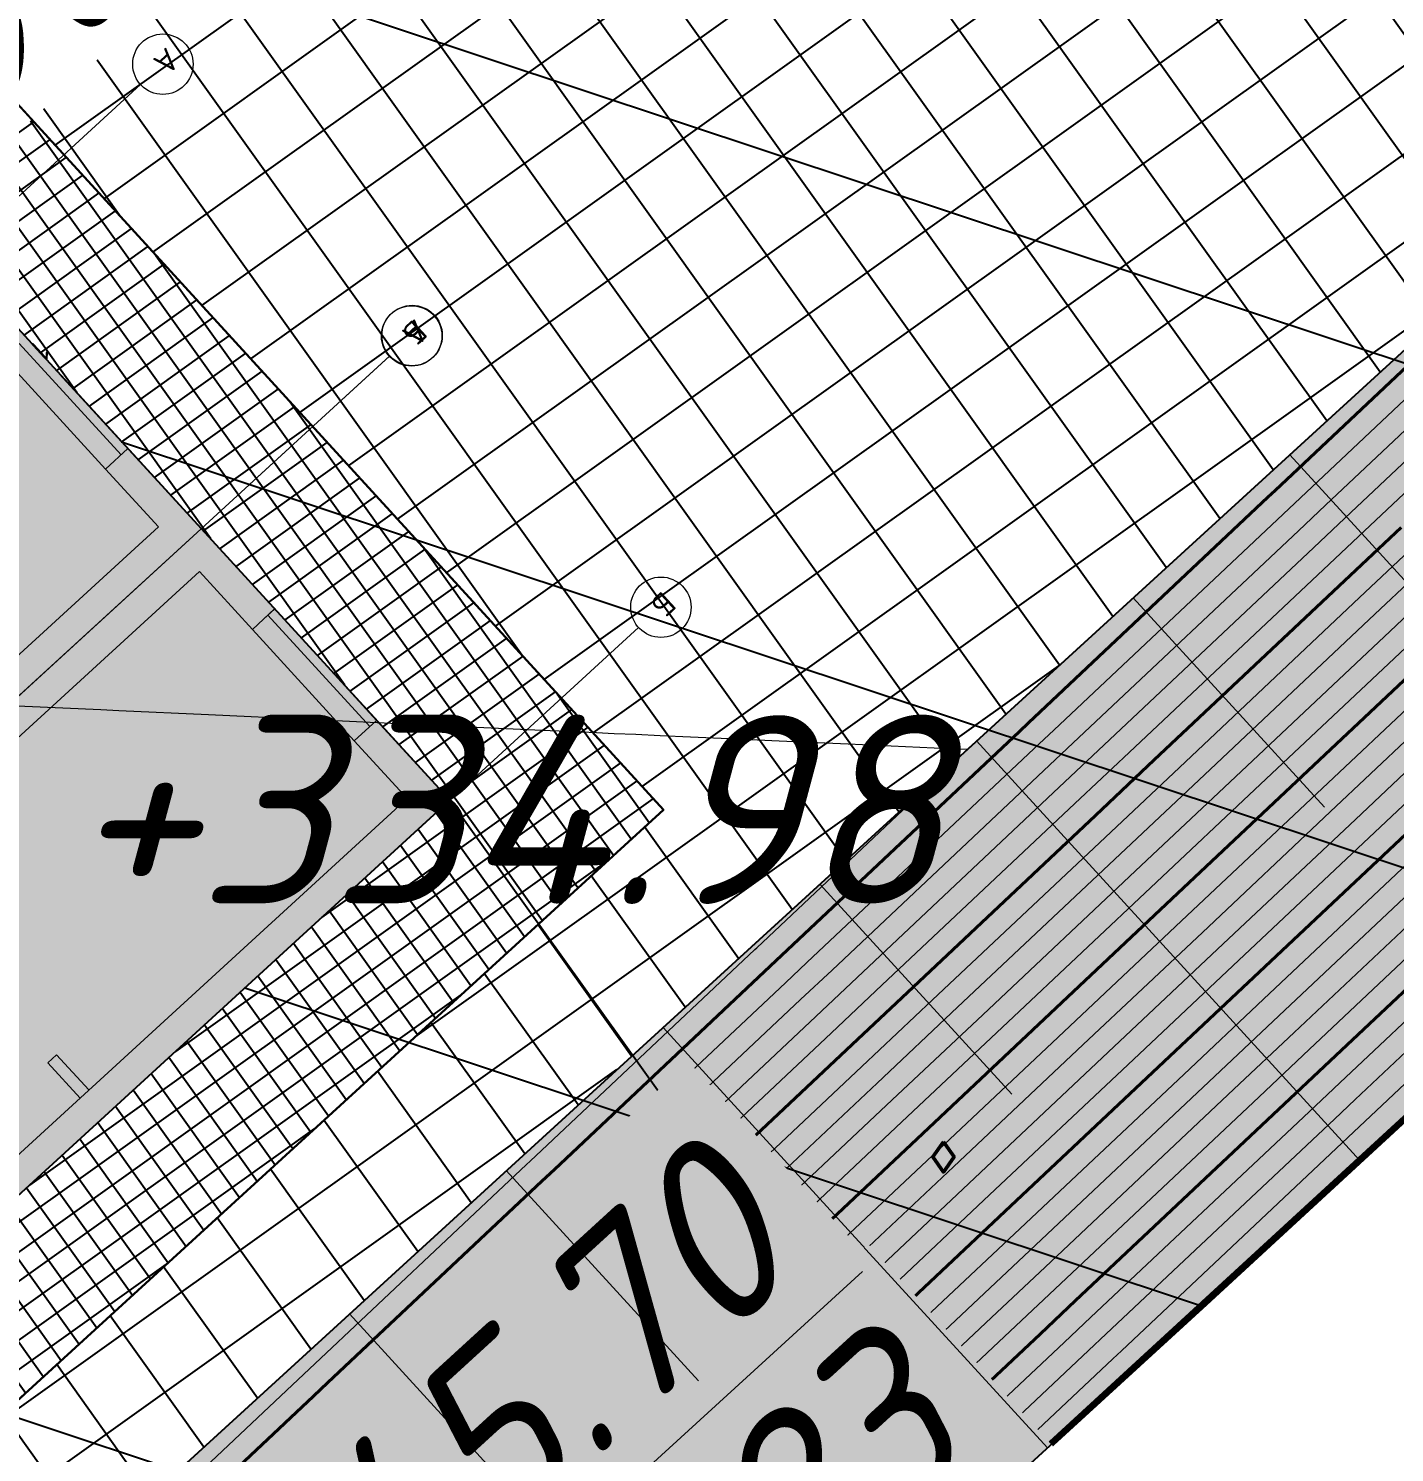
# Model space of a CAD drawing. Header units: metres. Extents: x 2302534 to 2308412, y 452340 to 454783.
# Drawn here: x 2308059.28 to 2308068.33, y 454456.92 to 454466.35 of the extents above; entities that cross this region are included whole.
import ezdxf
from ezdxf.enums import TextEntityAlignment as Align

# ---------------------------------------------------------------- set-up
doc = ezdxf.new("R2010")
doc.units = ezdxf.units.M
doc.linetypes.add('ACAD_ISO02W100', pattern=[15, 12, -3])
doc.linetypes.add('DASHED2', pattern=[0.375, 0.25, -0.125])
for name, color, linetype, lineweight in [('000_C3D_Профилирование маркер', 200, 'Continuous', 50), ('280_ПОР_Откосы планировки', 250, 'Continuous', 20), ('ГП_АД том 3.2.6', 250, 'Continuous', 40), ('ГП_Борт_БР100.20.8', 15, 'Continuous', 30), ('ГП_ВП', 1, 'Continuous', 40), ('ГП_Границы ЗУ', 1, 'Continuous', 50), ('ГП_Контур здания', 250, 'Continuous', 40), ('ПП_Дорога_Покрытия_Откос', 3, 'Continuous', 9)]:
    doc.layers.add(name, color=color, linetype=linetype, lineweight=lineweight)
for name, color, linetype in [('АД_серый', 250, 'Continuous'), ('ГП_здания', 7, 'Continuous'), ('ГП_ПЗМ', 7, 'Continuous'), ('ГП_ПЗМ @ 0.5 (1)', 7, 'Continuous'), ('ГП_Размеры проезд', 7, 'Continuous'), ('ПП_Дорога_Покрытия_Газон', 3, 'Continuous')]:
    doc.layers.add(name, color=color, linetype=linetype)
doc.layers.add('ГП_Штриховка отмостки', color=7, linetype='Continuous', true_color=0xfbfccf)
doc.styles.add('ASML', font='isocpeui.ttf')
doc.styles.add('Ck_rus', font='isocpeur.ttf', dxfattribs={"width": 0.8, "oblique": 15, "height": 2.5})
doc.styles.add('ISOCPEUR', font='isocpeur.ttf')
doc.styles.add('СПДС', font='isocpeur.ttf')
doc.dimstyles.new('Ck_Линейный р-р', dxfattribs={"dimscale": 0, "dimtxt": 2.5, "dimasz": 1, "dimexe": 0.5, "dimexo": 0.5, "dimtad": 1, "dimzin": 1, "dimtxsty": 'Ck_rus', "dimblk": 'OBLIQUE', "dimcen": 0, "dimdle": 0.1, "dimadec": 0, "dimazin": 0, "dimtfac": 1, "dimtofl": 0, "dimtmove": 1, "dimatfit": 3, "dimfxl": 1, "dimarcsym": 0})

# ---------------------------------------------------------------- blocks, each defined once
blk = doc.blocks.new('АД 3.2.6')
at = {"layer": 'АД_серый'}
h = blk.add_hatch(dxfattribs=at)
h.set_pattern_fill('ANSI37', color=256, scale=0.25)
h.set_pattern_definition([(45, (-2306981.54755, -453219.10406), (-0.56126600757, 0.56126600757), []), (135, (-2306981.54755, -453219.10406), (-0.56126600757, -0.56126600757), [])])
edge = h.paths.add_edge_path()
edge.add_line((1447.4549, 1552.3092), (1448.9933, 1553.4963))
edge.add_line((1448.9933, 1553.4963), (1448.069, 1554.6777))
edge.add_line((1448.069, 1554.6777), (1446.5171, 1553.4799))
edge.add_arc((1539.2642, 1427.3988), 156.5199, 126.338753, 128.597652)
edge.add_line((1441.6197, 1549.7263), (1440.2864, 1548.661))
edge.add_line((1440.2864, 1548.661), (1432.4378, 1542.4275))
edge.add_line((1432.4378, 1542.4275), (1424.5325, 1535.6832))
edge.add_line((1424.5325, 1535.6832), (1399.6244, 1514.5447))
edge.add_line((1399.6244, 1514.5447), (1338.6289, 1462.7803))
edge.add_line((1338.6289, 1462.7803), (1277.6336, 1411.0159))
edge.add_arc((2570.0539, -111.6978), 1997.2499, 130.3233043, 132.4751141)
edge.add_line((1221.3711, 1361.4152), (1158.7605, 1304.0932))
edge.add_line((1158.7605, 1304.0932), (1121.8819, 1270.3297))
edge.add_line((1121.8819, 1270.3297), (1072.4647, 1225.0866))
edge.add_line((1072.4647, 1225.0866), (1074.5839, 1224.9932))
edge.add_line((1074.5839, 1224.9932), (1122.8948, 1269.2233))
edge.add_line((1122.8948, 1269.2233), (1159.7734, 1302.9868))
edge.add_line((1159.7734, 1302.9868), (1222.384, 1360.3089))
edge.add_arc((2570.0539, -111.6978), 1995.7499, 130.3233043, 132.4751141, ccw=False)
edge.add_line((1278.6043, 1409.8723), (1339.5995, 1461.6366))
edge.add_line((1339.5995, 1461.6366), (1400.595, 1513.401))
edge.add_line((1400.595, 1513.401), (1433.38, 1541.2244))
edge.add_line((1433.38, 1541.2244), (1441.2685, 1547.5273))
edge.add_line((1441.2685, 1547.5273), (1442.5676, 1548.5653))
edge.add_arc((1539.1899, 1427.4979), 154.8973, 126.315527, 128.592906, ccw=False)
blk = doc.blocks.new('A$Cc85c39c8')
h = blk.add_hatch(color=1)
h.dxf.hatch_style = 1
h.paths.add_polyline_path([(15.165, 14.8131), (18.4884, 11.2305), (22.929, 15.3542), (19.6108, 18.9285)])
at = {"layer": 'ГП_Штриховка отмостки'}
h = blk.add_hatch(dxfattribs=at)
h.set_pattern_fill('ANSI37', color=8, scale=0.05, angle=-189.07798)
h.set_pattern_definition([(215.9220205915, (-2304841.20935, -470415.40384), (0.093136027565, -0.128558324777), []), (305.9220205915, (-2304841.20935, -470415.40384), (0.128558324777, 0.093136027565), [])])
h.paths.add_polyline_path([(18.4359, 9.8173), (24.3429, 15.301), (19.662, 20.3431), (13.755, 14.8594)])
h.paths.add_polyline_path([(18.4897, 11.2317), (22.931, 15.3547), (19.6108, 18.9312), (15.1696, 14.8082)], flags=16)
at = {"layer": 'ПП_Дорога_Покрытия_Газон'}
h = blk.add_hatch(dxfattribs=at)
h.set_pattern_fill('ANSI37', color=256, scale=0.15, angle=-9.07873)
h.set_pattern_definition([(35.921269007, (-2304840.47647, -470414.7235), (-0.27940302353, 0.38567863947), []), (125.921269007, (-2304840.47647, -470414.7235), (-0.38567863947, -0.27940302353), [])])
h.paths.add_polyline_path([(31.8068, 32.9824), (41.5722, 42.048), (46.9974, 36.2088), (40.4587, 30.1375), (35.7159, 35.2464), (34.2481, 33.8843), (37.5822, 30.2936), (30.6125, 23.822), (27.2944, 27.4277), (25.0895, 25.3812), (26.4151, 23.9534), (26.5991, 24.1233), (28.0941, 22.5064), (26.6992, 21.2167), (25.2022, 22.8322), (25.3853, 23.002), (24.0633, 24.4288), (19.6635, 20.3445), (24.3441, 15.302), (17.3337, 8.7996), (12.6557, 13.8389), (6.426, 8.0551), (9.3515, 4.9044), (0.557, -3.2604), (-3.0488, 0.6239), (13.0746, 15.5924), (12.3943, 16.3252), (-4.4621, 0.6764), (0.5045, -4.6736), (15.5286, 9.2741), (17.3203, 7.3441), (48.4117, 36.1561), (41.6225, 43.4592), (31.1266, 33.7152)])
h.paths.add_polyline_path([(30.0273, 32.6946), (13.4936, 17.3458), (14.1739, 16.6129), (30.7077, 31.9617)], flags=17)
at = {"layer": 'ГП_Борт_БР100.20.8'}
blk.add_lwpolyline([(30.6205, 23.8295), (27.2864, 27.4202), (25.0896, 25.381), (26.4148, 23.9531), (26.5991, 24.1233), (28.0941, 22.5064), (26.6992, 21.2167), (25.2018, 22.8326), (25.3853, 23.002), (24.0633, 24.4288), (19.6635, 20.3446), (24.3441, 15.302), (19.1661, 10.5005), (17.3351, 8.7981), (12.6543, 13.8404), (6.4249, 8.0562), (9.3515, 4.9044), (0.5578, -3.2609)], dxfattribs=at)
at = {"layer": 'ГП_здания', "lineweight": 13, "ltscale": 0.05}
for p, q in [((20.8485, 20.0802), (19.6095, 18.9299)), ((22.5116, 18.2947), (21.2695, 17.1417)), ((22.5086, 18.292), (21.2695, 17.1417)), ((21.2709, 17.1403), (20.3246, 18.1596)), ((24.1717, 16.5065), (22.9296, 15.3535))]:
    blk.add_line(p, q, dxfattribs=at)
at = {"layer": 'ГП_здания', "linetype": 'Continuous', "lineweight": 13}
for p, q in [((19.6108, 18.9285), (20.2912, 18.1956)), ((20.7803, 17.6686), (20.1, 18.4015)), ((20.6338, 17.5326), (19.9534, 18.2655)), ((16.831, 13.0185), (21.2695, 17.1417)), ((18.3027, 14.3848), (21.2695, 17.1417)), ((21.2709, 17.1403), (21.9512, 16.4074)), ((21.6868, 16.5453), (21.7598, 16.6131)), ((22.4404, 15.8804), (21.7601, 16.6133)), ((22.2939, 15.7443), (21.6135, 16.4772)), ((20.3371, 13.6513), (20.2785, 13.5969)), ((20.2785, 13.5969), (20.4937, 13.365))]:
    blk.add_line(p, q, dxfattribs=at)
at = {"layer": 'ГП_здания', "linetype": 'DASHED2', "lineweight": 13, "ltscale": 400}
for p, q in [((20.7363, 17.6278), (20.0559, 18.3607)), ((22.3964, 15.8396), (21.716, 16.5725))]:
    blk.add_line(p, q, dxfattribs=at)
at = {"layer": 'ГП_здания', "lineweight": 13, "ltscale": 100}
for p, q in [((20.6338, 17.5326), (20.7803, 17.6686)), ((21.6135, 16.4772), (21.7601, 16.6133)), ((22.2939, 15.7443), (22.4404, 15.8804))]:
    blk.add_line(p, q, dxfattribs=at)
at = {"layer": 'ГП_здания', "lineweight": 13}
blk.add_lwpolyline([(20.3437, 19.6115), (23.6639, 16.0351)], dxfattribs=at)
at = {"layer": 'ГП_здания', "lineweight": 13, "ltscale": 100}
for points in [[(20.7803, 17.6686), (21.2695, 17.1417), (16.8283, 13.0187), (16.6413, 13.2201)], [(20.6338, 17.5326), (20.9869, 17.1522), (16.8402, 13.3026), (16.7885, 13.3582)], [(17.689, 12.0915), (16.8296, 13.0199), (21.2695, 17.1417), (21.7601, 16.6133)], [(17.8369, 12.2288), (17.1136, 13.008), (21.2604, 16.8576), (21.6135, 16.4772)], [(22.4404, 15.8804), (22.9296, 15.3535), (18.4884, 11.2305), (18.3014, 11.4319)], [(22.2939, 15.7443), (22.647, 15.364), (18.5002, 11.5144), (18.4486, 11.57)]]:
    blk.add_lwpolyline(points, dxfattribs=at)
at = {"layer": 'ГП_здания', "linetype": 'Continuous', "lineweight": 13}
blk.add_lwpolyline([(20.3371, 13.6513), (20.5524, 13.4194)], dxfattribs=at)
for centre in [(20.9951, 20.2163), (22.6552, 18.428), (22.6582, 18.4308), (24.3183, 16.6426)]:
    blk.add_circle(centre, 0.2, dxfattribs=at)
at = {"layer": 'ГП_Контур здания', "lineweight": 13, "ltscale": 100}
blk.add_lwpolyline([(15.165, 14.8131), (18.4884, 11.2305), (22.929, 15.3542), (19.6108, 18.9285)], close=True, dxfattribs=at)
at = {"layer": 'ПП_Дорога_Покрытия_Газон'}
for points in [[(30.6125, 23.822), (27.2944, 27.4277), (25.0895, 25.3812), (26.4151, 23.9534), (26.5991, 24.1233), (28.0941, 22.5064), (26.6992, 21.2167), (25.2022, 22.8322), (25.3853, 23.002), (24.0633, 24.4288), (19.6635, 20.3445), (24.3441, 15.302), (17.3337, 8.7996), (12.6557, 13.8389), (6.426, 8.0551), (9.3515, 4.9044), (0.557, -3.2604)], [(0.5045, -4.6736), (15.5286, 9.2741), (17.3203, 7.3441), (48.4117, 36.1561)]]:
    blk.add_lwpolyline(points, dxfattribs=at)
at = {"layer": 'ГП_здания', "linetype": 'Continuous', "lineweight": 13, "style": 'ISOCPEUR'}
for s, p in [('А', (21.0194, 20.3352)), ('А', (22.6795, 18.547)), ('Б', (22.6701, 18.5457)), ('Б', (24.3302, 16.7575))]:
    blk.add_text(s, height=0.15, rotation=222.87205, dxfattribs=at).set_placement(p)
blk.add_text('1', height=0.15, rotation=222.87205, dxfattribs=at).set_placement((20.1967, 18.3138), align=Align.MIDDLE)
blk = doc.blocks.new('Откос Компрессорная 4')
at = {"layer": 'ПП_Дорога_Покрытия_Откос'}
h = blk.add_hatch(dxfattribs=at)
h.set_pattern_fill('GRASS', color=110, scale=0.02, style=0)
h.paths.add_polyline_path([(2308038.2918, 454442.6965), (2308039.5075, 454441.3686), (2308054.6279, 454455.212), (2308056.4044, 454453.2681), (2308087.6962, 454481.8658), (2308081.2957, 454488.847), (2308083.5573, 454490.9205), (2308090.1133, 454484.0818), (2308090.2179, 454483.9639), (2308090.3167, 454483.8413), (2308090.4096, 454483.714), (2308090.4963, 454483.5825), (2308090.5767, 454483.447), (2308090.6506, 454483.3078), (2308090.7177, 454483.1653), (2308090.778, 454483.0197), (2308090.8313, 454482.8715), (2308090.8775, 454482.7209), (2308090.9164, 454482.5682), (2308090.9481, 454482.4139), (2308090.9724, 454482.2582), (2308090.9892, 454482.1016), (2308090.9986, 454481.9443), (2308091.0005, 454481.7868), (2308090.9949, 454481.6293), (2308090.9818, 454481.4723), (2308090.9613, 454481.3161), (2308090.9333, 454481.1611), (2308090.898, 454481.0075), (2308090.8555, 454480.8558), (2308090.8057, 454480.7063), (2308090.749, 454480.5594), (2308090.6853, 454480.4153), (2308090.6148, 454480.2744), (2308090.5377, 454480.137), (2308090.4541, 454480.0034), (2308090.3643, 454479.874), (2308090.2684, 454479.749), (2308090.1667, 454479.6287), (2308090.0594, 454479.5133), (2308089.9467, 454479.4032), (2308083.5492, 454473.2585), (2308078.2685, 454468.237), (2308066.6154, 454457.4894), (2308058.9528, 454450.4796), (2308058.8378, 454450.3817), (2308058.719, 454450.2885), (2308058.5965, 454450.2002), (2308058.4591, 454450.1077), (2308058.3177, 454450.0214), (2308058.1726, 454449.9415), (2308058.0241, 454449.8682), (2308057.8725, 454449.8015), (2308057.718, 454449.7416), (2308057.5611, 454449.6887), (2308057.4019, 454449.6428), (2308057.2409, 454449.604), (2308057.0783, 454449.5724), (2308056.9145, 454449.548), (2308056.7497, 454449.531), (2308056.5844, 454449.5213), (2308056.4187, 454449.519), (2308056.2532, 454449.5241), (2308056.088, 454449.5365), (2308055.9235, 454449.5562), (2308055.7601, 454449.5833), (2308055.5981, 454449.6175), (2308055.4377, 454449.659), (2308055.2793, 454449.7075), (2308055.1233, 454449.7631), (2308054.9699, 454449.8255), (2308054.8194, 454449.8947), (2308054.6721, 454449.9705), (2308054.5283, 454450.0527), (2308054.5281, 454450.0548), (2308050.1208, 454445.9306), (2308042.1689, 454438.4616), (2308042.0419, 454438.3509), (2308041.9102, 454438.2457), (2308041.7741, 454438.1464), (2308041.6338, 454438.0531), (2308041.4895, 454437.9659), (2308041.3416, 454437.8851), (2308041.1904, 454437.8107), (2308041.0361, 454437.743), (2308040.8789, 454437.6821), (2308040.7193, 454437.628), (2308040.5575, 454437.5809), (2308040.3938, 454437.5408), (2308040.2285, 454437.5079), (2308040.062, 454437.4822), (2308039.8944, 454437.4638), (2308039.7263, 454437.4526), (2308039.5578, 454437.4488), (2308039.3893, 454437.4522), (2308039.2211, 454437.463), (2308039.0536, 454437.481), (2308038.8869, 454437.5063), (2308038.7216, 454437.5388), (2308038.5578, 454437.5784), (2308038.3958, 454437.6251), (2308038.2361, 454437.6788), (2308038.0856, 454437.7368), (2308037.9377, 454437.8009), (2308037.7925, 454437.8711), (2308037.6504, 454437.9473), (2308037.5116, 454438.0293), (2308037.3763, 454438.117), (2308037.2447, 454438.2102), (2308037.1171, 454438.3088), (2308036.9937, 454438.4126), (2308036.8748, 454438.5214), (2308036.7604, 454438.635), (2308036.6508, 454438.7533), (2308035.4747, 454440.1175)])
at = {"layer": '000_C3D_Профилирование маркер', "color": 200, "linetype": 'Continuous', "lineweight": 50, "elevation": 144.0136}
blk.add_lwpolyline([(2308065.3394, 454458.9786), (2308065.4094, 454458.8786), (2308065.3394, 454458.7786), (2308065.2694, 454458.8786)], close=True, dxfattribs=at)
at = {"layer": '280_ПОР_Откосы планировки', "linetype": 'Continuous', "lineweight": 20}
for p, q in [((2308067.6325, 454463.5294, 145.5711), (2308070.1626, 454460.7609, 143.0707)), ((2308066.5953, 454462.5815, 145.5851), (2308067.8625, 454461.1949, 144.3328)), ((2308065.558, 454461.6336, 145.5992), (2308068.0968, 454458.8557, 143.0903)), ((2308064.5203, 454460.6852, 145.6132), (2308065.7919, 454459.2939, 144.3567)), ((2308063.4826, 454459.7369, 145.6273), (2308066.0278, 454456.9519, 143.1121)), ((2308062.4445, 454458.7881, 145.6413), (2308063.7173, 454457.3954, 144.3835)), ((2308061.4064, 454457.8394, 145.6554), (2308063.9525, 454455.0534, 143.1393))]:
    blk.add_line(p, q, dxfattribs=at)
at = {"layer": '280_ПОР_Откосы планировки', "linetype": 'Continuous', "lineweight": -3}
for points in [[(2308039.5075, 454441.3686, 145.9018), (2308054.6279, 454455.212, 145.6968), (2308056.4044, 454453.2681, 145.7232), (2308087.6962, 454481.8658, 145.2993)], [(2308078.2685, 454468.237, 142.9939), (2308066.6154, 454457.4894, 143.1043), (2308058.9528, 454450.4796, 143.2048)]]:
    blk.add_polyline3d(points, dxfattribs=at)
blk = doc.blocks.new('_Oblique')
at = {"color": 0, "linetype": 'ByBlock', "lineweight": -2}
blk.add_line((-0.5, -0.5), (0.5, 0.5), dxfattribs=at)
blk = doc.blocks.new('*D139')
at = {"layer": 'ГП_Размеры проезд', "color": 0, "lineweight": -2, "transparency": 16777216}
for p, q in [((2308054.657, 454470.857), (2308057.1536, 454473.1427)), ((2308055.4515, 454469.2117), (2308054.657, 454470.857)), ((2308059.6845, 454465.33), (2308055.6522, 454469.7344)), ((2308055.0452, 454468.8397), (2308055.8578, 454469.5838)), ((2308058.9455, 454464.6535), (2308054.9132, 454469.0579))]:
    blk.add_line(p, q, dxfattribs=at)
at = {"layer": 'ГП_Размеры проезд', "color": 0, "lineweight": -2, "transparency": 16777216, "xscale": 0.5, "yscale": 0.5, "zscale": 0.5}
for p, rotation in [((2308055.821, 454469.55), 42.4750960845537), ((2308055.082, 454468.8735), 222.4750960845537)]:
    blk.add_blockref('_Oblique', p, dxfattribs=dict(at, rotation=rotation))
at = {"layer": 'ГП_Размеры проезд', "color": 0, "lineweight": 25, "transparency": 16777216, "insert": (2308055.0612, 454472.9218), "char_height": 1.25, "attachment_point": 5, "rotation": 42.4751, "style": 'Ck_rus', "bg_fill": 3, "box_fill_scale": 1.1, "bg_fill_color": 9, "bg_fill_true_color": 13158600, "bg_fill_transparency": 0}
blk.add_mtext('1,00', dxfattribs=at)
blk = doc.blocks.new('*D140')
at = {"layer": 'ГП_Размеры проезд', "color": 0, "lineweight": -2, "transparency": 16777216}
for p, q in [((2308064.3731, 454468.7268), (2308059.9024, 454473.6187)), ((2308055.7885, 454469.5203), (2308060.108, 454473.4679)), ((2308060.1275, 454464.8466), (2308055.6567, 454469.7386))]:
    blk.add_line(p, q, dxfattribs=at)
at = {"layer": 'ГП_Размеры проезд', "color": 0, "lineweight": -2, "transparency": 16777216, "xscale": 0.5, "yscale": 0.5, "zscale": 0.5}
for p, rotation in [((2308060.071, 454473.4342), 42.42428897862463), ((2308055.8254, 454469.554), 222.4242889786246)]:
    blk.add_blockref('_Oblique', p, dxfattribs=dict(at, rotation=rotation))
at = {"layer": 'ГП_Размеры проезд', "color": 0, "lineweight": 25, "transparency": 16777216, "insert": (2308057.1049, 454472.4168), "char_height": 1.25, "attachment_point": 5, "rotation": 42.42429, "style": 'Ck_rus', "bg_fill": 3, "box_fill_scale": 1.1, "bg_fill_color": 9, "bg_fill_true_color": 13158600, "bg_fill_transparency": 0}
blk.add_mtext('5,75', dxfattribs=at)
blk = doc.blocks.new('BD_Cart_Volume')
at = {"color": 1, "linetype": 'ByBlock', "lineweight": -2, "transparency": 33554687, "style": 'СПДС'}
blk.add_attdef('Volume_001', (-2.125, 0.75), '', height=2.5, dxfattribs=at)
at = {"color": 7, "linetype": 'ByBlock', "lineweight": -2, "transparency": 33554687, "style": 'СПДС'}
blk.add_attdef('Area_001', (-1.0625, -1.625), '', height=1.25, dxfattribs=at)
blk = doc.blocks.new('ПЗМ_площадка 4')
at = {"layer": 'ГП_ПЗМ', "flags": 128}
blk.add_lwpolyline([(44.29, 111.4264), (39.1288, 111.4264), (39.1288, 113.5014), (39.1288, 109.3514), (39.1288, 111.4264), (34.2896, 111.4264), (27.5585, 120.8253)], dxfattribs=at)
at = {"layer": 'ГП_ПЗМ @ 0.5 (1)'}
ref = blk.add_blockref('BD_Cart_Volume', (28.1966, 119.7639), dxfattribs=dict(at, xscale=0.5, yscale=0.5, zscale=0.5))
ref.add_attrib('Volume_001', '+334.98', (25.0299, 120.1389), dxfattribs={"layer": '0', "color": 1, "linetype": 'ByBlock', "lineweight": -2, "transparency": 33554687, "height": 1.25, "style": 'ASML'})

msp = doc.modelspace()

# ---------------------------------------------------------------- hatches: boundary and pattern name
at = {"layer": 'ГП_ПЗМ'}
h = msp.add_hatch(dxfattribs=at)
h.set_pattern_fill('ANSI31', color=1, angle=5156.6201562, style=0)
h.paths.add_polyline_path([(2308087.5464, 454486.7537), (2308090.1133, 454484.0818), (2308089.9467, 454479.4032), (2308084.867, 454481.9895), (2308081.5105, 454485.6549), (2308078.2686, 454486.7537), (2308080.9577, 454489.2157), (2308081.2957, 454488.847), (2308083.5573, 454490.9205)])
h.paths.add_polyline_path([(2308074.5773, 454464.8358), (2308076.6428, 454466.7537), (2308077.851, 454467.8773)], flags=17)
h.paths.add_polyline_path([(2308038.2918, 454442.6965), (2308034.5781, 454446.7529), (2308039.0221, 454446.7537), (2308038.0792, 454445.8904), (2308039.6325, 454444.1942), (2308042.4276, 454446.7537), (2308051.0092, 454446.7537), (2308042.1578, 454438.4622), (2308036.6621, 454438.7527), (2308036.1322, 454439.3619), (2308035.4747, 454440.1175)])
h.paths.add_polyline_path([(2308080.497, 454477.9958), (2308084.867, 454481.9895), (2308081.5105, 454485.6549), (2308077.1445, 454481.6568)], flags=16)
h.paths.add_polyline_path([(2308073.455, 454478.2793), (2308074.5773, 454477.0536), (2308080.497, 454477.9958), (2308077.1445, 454481.5451), (2308077.3283, 454485.8928), (2308056.4238, 454466.7537), (2308077.851, 454467.8773), (2308089.9467, 454479.4032), (2308084.2905, 454481.4627), (2308080.497, 454477.9958), (2308074.5773, 454475.3749), (2308069.8822, 454471.0754), (2308067.9237, 454473.2142)])
h.paths.add_polyline_path([(2308054.5774, 454465.0632), (2308034.5781, 454446.7529), (2308039.0221, 454446.7537), (2308045.4547, 454452.6433), (2308047.0075, 454450.9476), (2308042.4276, 454446.7537), (2308051.0092, 454446.7537), (2308054.5774, 454450.0575), (2308054.5774, 454460.453), (2308054.3025, 454460.7534), (2308054.5774, 454461.0043)])
h.paths.add_polyline_path([(2308058.9528, 454450.4796), (2308054.5774, 454450.0575), (2308054.5774, 454460.453), (2308057.6011, 454457.1479), (2308062.0701, 454461.2407), (2308058.7767, 454464.8379), (2308054.5774, 454461.0043), (2308054.5774, 454465.0632), (2308056.4238, 454466.7537), (2308077.851, 454467.8773), (2308074.5773, 454464.8358), (2308058.9529, 454450.4797)])
h.paths.add_polyline_path([(2308080.497, 454477.9958), (2308084.867, 454481.9895), (2308081.5105, 454485.6549), (2308077.1445, 454481.6568)], flags=17)
h.paths.add_polyline_path([(2308064.7481, 454468.687), (2308065.8969, 454467.43), (2308066.9314, 454468.3733), (2308065.7845, 454469.6312)], flags=16)

# ---------------------------------------------------------------- linework, layer by layer
at = {"layer": 'ГП_ВП', "color": 1, "linetype": 'Continuous', "lineweight": 40, "flags": 128}
for points, elevation in [([(2308059.7629, 454455.9713), (2308061.1668, 454457.2936), (2308061.2627, 454457.3839), (2308062.679, 454458.7178), (2308062.7625, 454458.7965), (2308064.1912, 454460.142), (2308064.2689, 454460.2152), (2308065.84, 454461.6948), (2308065.9031, 454461.7543), (2308067.4887, 454463.2477), (2308067.5372, 454463.2933), (2308069.1375, 454464.8005)], 145.5), ([(2308059.7629, 454455.9713), (2308061.1668, 454457.2936), (2308061.2627, 454457.3839), (2308062.679, 454458.7178), (2308062.7625, 454458.7965), (2308064.1912, 454460.142), (2308064.2689, 454460.2152), (2308065.84, 454461.6948), (2308065.9031, 454461.7543), (2308067.4887, 454463.2477), (2308067.5372, 454463.2933), (2308069.1375, 454464.8005)], 145.5), ([(2308061.6728, 454456.74), (2308062.0668, 454457.111), (2308063.185, 454458.1642), (2308063.5667, 454458.5237), (2308064.6972, 454459.5884), (2308065.1006, 454459.9684), (2308066.3459, 454461.1412), (2308066.7357, 454461.5083), (2308067.9947, 454462.694), (2308068.3707, 454463.0482)], 145), ([(2308061.6728, 454456.74), (2308062.0668, 454457.111), (2308063.185, 454458.1642), (2308063.5667, 454458.5237), (2308064.6972, 454459.5884), (2308065.1006, 454459.9684), (2308066.3459, 454461.1412), (2308066.7357, 454461.5083), (2308067.9947, 454462.694), (2308068.3707, 454463.0482)], 145), ([(2308062.8708, 454456.8382), (2308063.6909, 454457.6105), (2308064.3708, 454458.2509), (2308065.2031, 454459.0348), (2308065.9324, 454459.7216), (2308066.8519, 454460.5876), (2308067.5683, 454461.2623), (2308068.5007, 454462.1404)], 144.5), ([(2308062.8708, 454456.8382), (2308063.6909, 454457.6105), (2308064.3708, 454458.2509), (2308065.2031, 454459.0348), (2308065.9324, 454459.7216), (2308066.8519, 454460.5876), (2308067.5683, 454461.2623), (2308068.5007, 454462.1404)], 144.5), ([(2308063.6749, 454456.5653), (2308064.1969, 454457.0569), (2308065.175, 454457.9781), (2308065.7091, 454458.4811), (2308066.7641, 454459.4747), (2308067.3579, 454460.034), (2308068.4009, 454461.0163)], 144), ([(2308063.6749, 454456.5653), (2308064.1969, 454457.0569), (2308065.175, 454457.9781), (2308065.7091, 454458.4811), (2308066.7641, 454459.4747), (2308067.3579, 454460.034), (2308068.4009, 454461.0163)], 144), ([(2308064.7029, 454456.5033), (2308065.9791, 454457.7053), (2308066.2151, 454457.9275), (2308067.5958, 454459.2279), (2308067.8638, 454459.4803), (2308069.2335, 454460.7703)], 143.5), ([(2308064.7029, 454456.5033), (2308065.9791, 454457.7053), (2308066.2151, 454457.9275), (2308067.5958, 454459.2279), (2308067.8638, 454459.4803), (2308069.2335, 454460.7703)], 143.5)]:
    msp.add_lwpolyline(points, dxfattribs=dict(at, elevation=elevation))
at = {"layer": 'ГП_ВП', "color": 1, "linetype": 'Continuous', "lineweight": 20, "flags": 128}
for points, elevation in [([(2308059.9237, 454455.9168), (2308061.268, 454457.1829), (2308061.4235, 454457.3293), (2308062.7802, 454458.6071), (2308062.9234, 454458.7419), (2308064.2924, 454460.0313), (2308064.4353, 454460.1659), (2308065.9412, 454461.5841), (2308066.0696, 454461.7051), (2308067.5899, 454463.1369), (2308067.7039, 454463.2443), (2308069.2387, 454464.6898)], 145.4), ([(2308059.9237, 454455.9168), (2308061.268, 454457.1829), (2308061.4235, 454457.3293), (2308062.7802, 454458.6071), (2308062.9234, 454458.7419), (2308064.2924, 454460.0313), (2308064.4353, 454460.1659), (2308065.9412, 454461.5841), (2308066.0696, 454461.7051), (2308067.5899, 454463.1369), (2308067.7039, 454463.2443), (2308069.2387, 454464.6898)], 145.4), ([(2308060.0845, 454455.8622), (2308061.3692, 454457.0721), (2308061.5843, 454457.2748), (2308062.8814, 454458.4964), (2308063.0842, 454458.6874), (2308064.3936, 454459.9206), (2308064.6016, 454460.1165), (2308066.0424, 454461.4734), (2308066.2362, 454461.6559), (2308067.6911, 454463.0262), (2308067.8706, 454463.1953), (2308069.3399, 454464.579)], 145.3), ([(2308060.0845, 454455.8622), (2308061.3692, 454457.0721), (2308061.5843, 454457.2748), (2308062.8814, 454458.4964), (2308063.0842, 454458.6874), (2308064.3936, 454459.9206), (2308064.6016, 454460.1165), (2308066.0424, 454461.4734), (2308066.2362, 454461.6559), (2308067.6911, 454463.0262), (2308067.8706, 454463.1953), (2308069.3399, 454464.579)], 145.3), ([(2308060.2453, 454455.8076), (2308061.4704, 454456.9614), (2308061.7451, 454457.2202), (2308062.9826, 454458.3856), (2308063.245, 454458.6328), (2308064.4948, 454459.8098), (2308064.768, 454460.0671), (2308066.1435, 454461.3627), (2308066.4027, 454461.6067), (2308067.7923, 454462.9155), (2308068.0373, 454463.1462), (2308069.4411, 454464.4683)], 145.2), ([(2308060.2453, 454455.8076), (2308061.4704, 454456.9614), (2308061.7451, 454457.2202), (2308062.9826, 454458.3856), (2308063.245, 454458.6328), (2308064.4948, 454459.8098), (2308064.768, 454460.0671), (2308066.1435, 454461.3627), (2308066.4027, 454461.6067), (2308067.7923, 454462.9155), (2308068.0373, 454463.1462), (2308069.4411, 454464.4683)], 145.2), ([(2308061.5716, 454456.8507), (2308061.906, 454457.1656), (2308063.0838, 454458.2749), (2308063.4059, 454458.5782), (2308064.596, 454459.6991), (2308064.9343, 454460.0178), (2308066.2447, 454461.2519), (2308066.5692, 454461.5575), (2308067.8935, 454462.8048), (2308068.204, 454463.0972), (2308069.5423, 454464.3576)], 145.1), ([(2308061.5716, 454456.8507), (2308061.906, 454457.1656), (2308063.0838, 454458.2749), (2308063.4059, 454458.5782), (2308064.596, 454459.6991), (2308064.9343, 454460.0178), (2308066.2447, 454461.2519), (2308066.5692, 454461.5575), (2308067.8935, 454462.8048), (2308068.204, 454463.0972), (2308069.5423, 454464.3576)], 145.1), ([(2308061.774, 454456.6292), (2308062.2276, 454457.0565), (2308063.2862, 454458.0535), (2308063.7275, 454458.4691), (2308064.7984, 454459.4777), (2308065.267, 454459.919), (2308066.4471, 454461.0305), (2308066.9022, 454461.4591), (2308068.0959, 454462.5833), (2308068.5374, 454462.9991)], 144.9), ([(2308061.774, 454456.6292), (2308062.2276, 454457.0565), (2308063.2862, 454458.0535), (2308063.7275, 454458.4691), (2308064.7984, 454459.4777), (2308065.267, 454459.919), (2308066.4471, 454461.0305), (2308066.9022, 454461.4591), (2308068.0959, 454462.5833), (2308068.5374, 454462.9991)], 144.9), ([(2308061.8752, 454456.5185), (2308062.3884, 454457.0019), (2308063.3874, 454457.9427), (2308063.8883, 454458.4146), (2308064.8996, 454459.3669), (2308065.4333, 454459.8697), (2308066.5483, 454460.9198), (2308067.0688, 454461.4099), (2308068.1971, 454462.4726), (2308068.7041, 454462.9501)], 144.8), ([(2308061.8752, 454456.5185), (2308062.3884, 454457.0019), (2308063.3874, 454457.9427), (2308063.8883, 454458.4146), (2308064.8996, 454459.3669), (2308065.4333, 454459.8697), (2308066.5483, 454460.9198), (2308067.0688, 454461.4099), (2308068.1971, 454462.4726), (2308068.7041, 454462.9501)], 144.8), ([(2308061.9764, 454456.4078), (2308062.5492, 454456.9473), (2308063.4885, 454457.832), (2308064.0492, 454458.36), (2308065.0007, 454459.2562), (2308065.5997, 454459.8203), (2308066.6495, 454460.809), (2308067.2353, 454461.3607), (2308068.2983, 454462.3619), (2308068.8708, 454462.9011)], 144.7), ([(2308061.9764, 454456.4078), (2308062.5492, 454456.9473), (2308063.4885, 454457.832), (2308064.0492, 454458.36), (2308065.0007, 454459.2562), (2308065.5997, 454459.8203), (2308066.6495, 454460.809), (2308067.2353, 454461.3607), (2308068.2983, 454462.3619), (2308068.8708, 454462.9011)], 144.7), ([(2308059.6021, 454456.0259), (2308061.0656, 454457.4043), (2308061.1019, 454457.4385), (2308062.5778, 454458.8285), (2308062.6017, 454458.851), (2308064.09, 454460.2527), (2308064.1026, 454460.2646), (2308065.4958, 454461.5767), (2308065.3719, 454461.5823), (2308064.7087, 454461.6122), (2308064.252, 454461.6327), (2308063.9183, 454461.6477), (2308063.6639, 454461.6591), (2308063.4635, 454461.6682), (2308063.3015, 454461.6755), (2308063.1592, 454461.6819), (2308063.0411, 454461.6872), (2308062.9416, 454461.6916), (2308062.8635, 454461.6952), (2308062.7952, 454461.6982), (2308062.735, 454461.7009), (2308062.6814, 454461.7033), (2308061.863, 454461.7414), (2308061.1312, 454461.7755), (2308060.4731, 454461.8061), (2308059.878, 454461.8338), (2308059.7593, 454461.839), (2308051.4546, 454462.2051)], 145.6), ([(2308062.71, 454456.8927), (2308063.5897, 454457.7213), (2308064.21, 454458.3054), (2308065.1019, 454459.1455), (2308065.766, 454459.7709), (2308066.7507, 454460.6983), (2308067.4018, 454461.3115), (2308068.3995, 454462.2511)], 144.6), ([(2308062.71, 454456.8927), (2308063.5897, 454457.7213), (2308064.21, 454458.3054), (2308065.1019, 454459.1455), (2308065.766, 454459.7709), (2308066.7507, 454460.6983), (2308067.4018, 454461.3115), (2308068.3995, 454462.2511)], 144.6), ([(2308063.0316, 454456.7836), (2308063.7921, 454457.4998), (2308064.5317, 454458.1963), (2308065.3043, 454458.924), (2308066.0987, 454459.6722), (2308066.9531, 454460.4769), (2308067.7348, 454461.2131), (2308068.6018, 454462.0297)], 144.4), ([(2308063.0316, 454456.7836), (2308063.7921, 454457.4998), (2308064.5317, 454458.1963), (2308065.3043, 454458.924), (2308066.0987, 454459.6722), (2308066.9531, 454460.4769), (2308067.7348, 454461.2131), (2308068.6018, 454462.0297)], 144.4), ([(2308063.1925, 454456.729), (2308063.8933, 454457.3891), (2308064.6925, 454458.1418), (2308065.4055, 454458.8133), (2308066.265, 454459.6228), (2308067.0543, 454460.3661), (2308067.9013, 454461.1639), (2308068.703, 454461.919)], 144.3), ([(2308063.1925, 454456.729), (2308063.8933, 454457.3891), (2308064.6925, 454458.1418), (2308065.4055, 454458.8133), (2308066.265, 454459.6228), (2308067.0543, 454460.3661), (2308067.9013, 454461.1639), (2308068.703, 454461.919)], 144.3), ([(2308063.3533, 454456.6744), (2308063.9945, 454457.2784), (2308064.8533, 454458.0872), (2308065.5067, 454458.7026), (2308066.4314, 454459.5735), (2308067.1555, 454460.2554), (2308068.0679, 454461.1147), (2308068.8042, 454461.8082)], 144.2), ([(2308063.3533, 454456.6744), (2308063.9945, 454457.2784), (2308064.8533, 454458.0872), (2308065.5067, 454458.7026), (2308066.4314, 454459.5735), (2308067.1555, 454460.2554), (2308068.0679, 454461.1147), (2308068.8042, 454461.8082)], 144.2), ([(2308063.5141, 454456.6199), (2308064.0957, 454457.1676), (2308065.0141, 454458.0326), (2308065.6079, 454458.5919), (2308066.5977, 454459.5241), (2308067.2567, 454460.1447), (2308068.2344, 454461.0655), (2308068.9054, 454461.6975)], 144.1), ([(2308063.5141, 454456.6199), (2308064.0957, 454457.1676), (2308065.0141, 454458.0326), (2308065.6079, 454458.5919), (2308066.5977, 454459.5241), (2308067.2567, 454460.1447), (2308068.2344, 454461.0655), (2308068.9054, 454461.6975)], 144.1), ([(2308059.6021, 454456.0259), (2308061.0656, 454457.4043), (2308061.1019, 454457.4385), (2308062.5778, 454458.8285), (2308062.6017, 454458.851), (2308064.09, 454460.2527), (2308064.1026, 454460.2646), (2308065.4958, 454461.5767)], 145.6), ([(2308063.8357, 454456.5107), (2308064.2981, 454456.9462), (2308065.3358, 454457.9235), (2308065.8103, 454458.3704), (2308066.9304, 454459.4254), (2308067.459, 454459.9232), (2308068.5674, 454460.9671)], 143.9), ([(2308063.8357, 454456.5107), (2308064.2981, 454456.9462), (2308065.3358, 454457.9235), (2308065.8103, 454458.3704), (2308066.9304, 454459.4254), (2308067.459, 454459.9232), (2308068.5674, 454460.9671)], 143.9), ([(2308064.3993, 454456.8355), (2308065.4966, 454457.869), (2308065.9115, 454458.2597), (2308067.0967, 454459.376), (2308067.5602, 454459.8125), (2308068.7339, 454460.9179)], 143.8), ([(2308064.3993, 454456.8355), (2308065.4966, 454457.869), (2308065.9115, 454458.2597), (2308067.0967, 454459.376), (2308067.5602, 454459.8125), (2308068.7339, 454460.9179)], 143.8), ([(2308064.5005, 454456.7247), (2308065.6574, 454457.8144), (2308066.0127, 454458.149), (2308067.2631, 454459.3266), (2308067.6614, 454459.7018), (2308068.9005, 454460.8687)], 143.7), ([(2308064.5005, 454456.7247), (2308065.6574, 454457.8144), (2308066.0127, 454458.149), (2308067.2631, 454459.3266), (2308067.6614, 454459.7018), (2308068.9005, 454460.8687)], 143.7), ([(2308064.6017, 454456.614), (2308065.8183, 454457.7598), (2308066.1139, 454458.0382), (2308067.4294, 454459.2773), (2308067.7626, 454459.5911), (2308069.067, 454460.8195)], 143.6), ([(2308064.6017, 454456.614), (2308065.8183, 454457.7598), (2308066.1139, 454458.0382), (2308067.4294, 454459.2773), (2308067.7626, 454459.5911), (2308069.067, 454460.8195)], 143.6), ([(2308064.804, 454456.3926), (2308066.1399, 454457.6507), (2308066.3162, 454457.8168), (2308067.7621, 454459.1785), (2308067.965, 454459.3696), (2308069.4, 454460.7211)], 143.4), ([(2308064.804, 454456.3926), (2308066.1399, 454457.6507), (2308066.3162, 454457.8168), (2308067.7621, 454459.1785), (2308067.965, 454459.3696), (2308069.4, 454460.7211)], 143.4), ([(2308059.3188, 454450.8145), (2308060.4607, 454451.8899), (2308060.4698, 454451.8985), (2308061.961, 454453.3028), (2308061.982, 454453.3227), (2308063.4612, 454454.7158), (2308063.4942, 454454.7469), (2308064.9614, 454456.1287), (2308065.0064, 454456.1711), (2308066.4616, 454457.5416), (2308066.5186, 454457.5953), (2308068.0948, 454459.0798), (2308068.1674, 454459.1482), (2308069.7331, 454460.6227)], 143.2), ([(2308059.3188, 454450.8145), (2308060.4607, 454451.8899), (2308060.4698, 454451.8985), (2308061.961, 454453.3028), (2308061.982, 454453.3227), (2308063.4612, 454454.7158), (2308063.4942, 454454.7469), (2308064.9614, 454456.1287), (2308065.0064, 454456.1711), (2308066.4616, 454457.5416), (2308066.5186, 454457.5953), (2308068.0948, 454459.0798), (2308068.1674, 454459.1482), (2308069.7331, 454460.6227)], 143.2), ([(2308064.9052, 454456.2818), (2308066.3008, 454457.5962), (2308066.4174, 454457.7061), (2308067.9285, 454459.1292), (2308068.0662, 454459.2589), (2308069.5665, 454460.6719)], 143.3), ([(2308064.9052, 454456.2818), (2308066.3008, 454457.5962), (2308066.4174, 454457.7061), (2308067.9285, 454459.1292), (2308068.0662, 454459.2589), (2308069.5665, 454460.6719)], 143.3), ([(2308067.0744, 454457.9127), (2308068.2611, 454459.0304), (2308068.2686, 454459.0374), (2308069.8996, 454460.5735)], 143.1), ([(2308067.0744, 454457.9127), (2308068.2611, 454459.0304), (2308068.2686, 454459.0374), (2308069.8996, 454460.5735)], 143.1)]:
    msp.add_lwpolyline(points, dxfattribs=dict(at, elevation=elevation))
at = {"layer": 'ГП_ПЗМ'}
msp.add_lwpolyline([(2308074.5773, 454464.8358), (2308074.5773, 454466.7537), (2308056.4238, 454466.7537), (2308054.5774, 454465.0632), (2308054.5774, 454461.0043), (2308058.7767, 454464.8379), (2308062.0701, 454461.2407), (2308057.6011, 454457.1479), (2308054.5774, 454460.453), (2308054.5774, 454450.0575), (2308058.9528, 454450.4796)], close=True, dxfattribs=at)

# ---------------------------------------------------------------- block references
at = {"layer": 'ГП_АД том 3.2.6'}
msp.add_blockref('АД 3.2.6', (2306959.994, 453221.76), dxfattribs=at)
at = {"layer": 'ГП_здания', "rotation": 359.6033728621314}
msp.add_blockref('A$Cc85c39c8', (2308039.0354, 454446.0456), dxfattribs=at)
at = {"layer": 'ГП_ПЗМ'}
msp.add_blockref('ПЗМ_площадка 4', (2308034.5116, 454340.4155), dxfattribs=at)

# ---------------------------------------------------------------- next in the draw order: texts
at = {"layer": 'ГП_ВП', "color": 7, "linetype": 'Continuous', "lineweight": 20, "insert": (2308057.7363, 454466.5993, 145.5244), "char_height": 1.15, "width": 3.656085, "attachment_point": 5, "rotation": 42.47595, "style": 'ASML', "bg_fill": 3, "box_fill_scale": 1.130435, "bg_fill_color": 9, "bg_fill_true_color": 13158600, "bg_fill_transparency": 0}
msp.add_mtext('10\\P60.90', dxfattribs=at)

# ---------------------------------------------------------------- next in the draw order: linework, layer by layer
at = {"layer": 'ГП_Границы ЗУ', "color": 1, "linetype": 'ACAD_ISO02W100', "lineweight": 80}
msp.add_lwpolyline([(2308034.5781, 454446.7529), (2308038.2918, 454442.6965), (2308035.4747, 454440.1175), (2308036.6508, 454438.7533, 0.41796), (2308042.1689, 454438.4616), (2308054.5283, 454450.0527, 0.329939), (2308058.9528, 454450.4796), (2308067.0744, 454457.9127), (2308074.5626, 454464.819), (2308079.6413, 454469.5424), (2308084.8033, 454474.4631), (2308089.9467, 454479.4032, 0.414053), (2308090.1133, 454484.0818), (2308083.5573, 454490.9205), (2308081.2957, 454488.847), (2308080.9577, 454489.2157), (2308070.3946, 454479.5445), (2308069.3817, 454480.6508), (2308068.2754, 454479.6379), (2308069.288, 454478.5319), (2308052.6487, 454463.2976), (2308051.6358, 454464.4039), (2308050.5295, 454463.391), (2308051.542, 454462.2851)], format="xyb", close=True, dxfattribs=at)

# ---------------------------------------------------------------- next in the draw order: texts
at = {"layer": 'ГП_ВП', "color": 1, "linetype": 'Continuous', "lineweight": 20, "insert": (2308062.4769, 454457.1444, 145.7026), "char_height": 1.15, "width": 4.17612, "attachment_point": 5, "rotation": 42.45111, "style": 'ASML', "bg_fill": 3, "box_fill_scale": 1.326087, "bg_fill_color": 9, "bg_fill_true_color": 13158600, "bg_fill_transparency": 0}
msp.add_mtext('145.70', dxfattribs=at)

# ---------------------------------------------------------------- next in the draw order: texts
at = {"layer": 'ГП_ВП', "color": 7, "linetype": 'Continuous', "lineweight": 20, "insert": (2308061.7058, 454454.9244, 145.7026), "char_height": 1.15, "width": 4.216597, "attachment_point": 1, "rotation": 42.45111, "style": 'ASML', "bg_fill": 3, "box_fill_scale": 1.326087, "bg_fill_color": 9, "bg_fill_true_color": 13158600, "bg_fill_transparency": 0}
msp.add_mtext('143.23', dxfattribs=at)

# ---------------------------------------------------------------- next in the draw order: linework, layer by layer
at = {"layer": 'ГП_ВП', "color": 7, "linetype": 'Continuous', "lineweight": 20}
msp.add_line((2308061.2982, 454454.9142, 145.7026), (2308064.803, 454458.1203, 145.7026), dxfattribs=at)

# ---------------------------------------------------------------- next in the draw order: block references
msp.add_blockref('Откос Компрессорная 4', (0, 0))

# ---------------------------------------------------------------- next in the draw order: dimensions: what is measured, and where the dimension line sits
at = {"layer": 'ГП_Размеры проезд', "lineweight": 25}
dim = msp.add_aligned_dim(p1=(2308059.1144, 454464.4691), p2=(2308059.8533, 454465.1457), distance=5.9714, dimstyle='Ck_Линейный р-р', override={"dimgap": 1, "dimtfill": 1}, dxfattribs=at)
dim.commit()
dim.dimension.update_dxf_attribs({"geometry": '*D139', "text_midpoint": (2308054.1817, 454472.1166)})

# ---------------------------------------------------------------- next in the draw order: dimensions: what is measured, and where the dimension line sits
dim = msp.add_aligned_dim(p1=(2308060.2961, 454464.6621), p2=(2308064.5418, 454468.5422), distance=6.6271, dimstyle='Ck_Линейный р-р', override={"dimgap": 1, "dimtfill": 1}, dxfattribs=at)
dim.commit()
dim.dimension.update_dxf_attribs({"geometry": '*D140', "text_midpoint": (2308057.1049, 454472.4168)})

doc.saveas('drawing.dxf')
